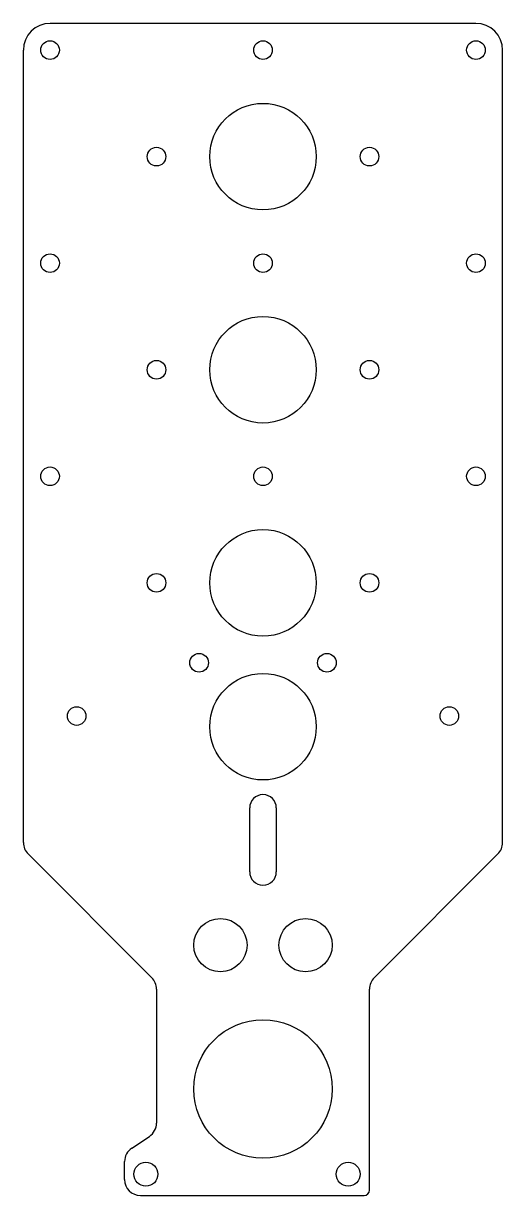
# Model space of a CAD drawing. Header units: millimetres. Extents: x -45 to 45, y -20 to 200.
import ezdxf

# ---------------------------------------------------------------- set-up
doc = ezdxf.new("R2010")
doc.units = ezdxf.units.MM

msp = doc.modelspace()

# ---------------------------------------------------------------- linework, layer by layer
at = {"color": 7, "linetype": 'Continuous', "lineweight": 25}
for p, q in [((40, 200), (-40, 200)), ((-45, 46.24), (-45, 195)), ((45, 46.24), (45, 195)), ((-2.5, 40.75), (-2.5, 52.75)), ((2.5, 52.75), (2.5, 40.75)), ((-20.88, 20.88), (-44.12, 44.12)), ((20.88, 20.88), (44.12, 44.12)), ((-20, 18.76), (-20, -6.39)), ((20, -19), (20, 18.76)), ((-24.66, -11.11), (-21.34, -8.89)), ((-26, -17), (-26, -13.61)), ((-23, -20), (19, -20))]:
    msp.add_line(p, q, dxfattribs=at)
for centre, radius in [((-40, 195), 1.75), ((0, 195), 1.75), ((40, 195), 1.75), ((0, 175), 10), ((-20, 175), 1.75), ((20, 175), 1.75), ((-40, 155), 1.75), ((0, 155), 1.75), ((40, 155), 1.75), ((0, 135), 10), ((-20, 135), 1.75), ((20, 135), 1.75), ((-40, 115), 1.75), ((0, 115), 1.75), ((40, 115), 1.75), ((0, 95), 10), ((-20, 95), 1.75), ((20, 95), 1.75), ((-12, 80), 1.75), ((12, 80), 1.75), ((0, 68), 10), ((-35, 70), 1.75), ((35, 70), 1.75), ((-8, 27), 5), ((8, 27), 5), ((0, 0), 13), ((-22, -16), 2.25), ((16, -16), 2.25)]:
    msp.add_circle(centre, radius, dxfattribs=at)
for centre, radius, start, end in [((-40, 195), 5, 90, 180), ((40, 195), 5, 0, 90), ((0, 52.75), 2.5, 0, 180), ((-42, 46.24), 3, 180, 225), ((42, 46.24), 3, 315, 360), ((0, 40.75), 2.5, 180, 0), ((-23, 18.76), 3, 0, 45), ((23, 18.76), 3, 135, 180), ((-23, -6.39), 3, 303.6901, 0), ((-23, -13.61), 3, 123.6901, 180), ((-23, -17), 3, 180, 270), ((19, -19), 1, 270, 0)]:
    msp.add_arc(centre, radius, start, end, dxfattribs=at)

doc.saveas('drawing.dxf')
